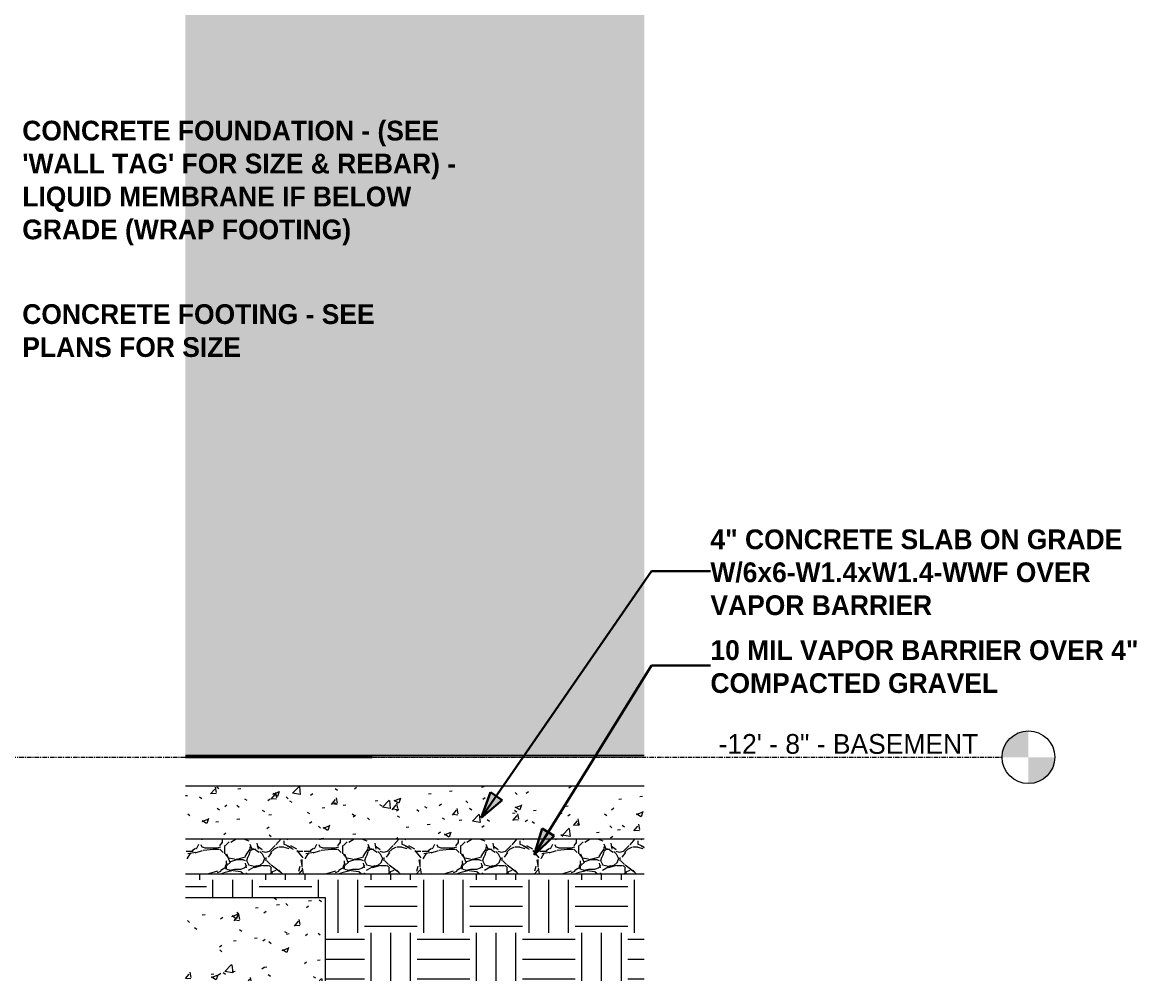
# Model space of a CAD drawing. Header units: inches. Extents: x -3674 to 3492, y -177 to 491.
# Drawn here: x -3443.9 to -3317, y -177.4 to -68.3 of the extents above; entities that cross this region are included whole.
import ezdxf

# ---------------------------------------------------------------- set-up
doc = ezdxf.new("R2010")
doc.units = ezdxf.units.IN
doc.header["$MEASUREMENT"] = 0
doc.linetypes.add('Grid Line 1_2_', pattern=[0.875, 0.5, -0.125, 0.125, -0.125])
for name, color, linetype, lineweight in [('0-1', 50, 'Continuous', 5), ('0-2', 55, 'Continuous', 9), ('A-DETL-MEDM-1', 50, 'Continuous', 30), ('A-FLOR-4', 192, 'Continuous', 9), ('A-FLOR-LEVL', 51, 'Continuous', 9), ('A-FLOR-LEVL-1', 51, 'Grid Line 1_2_', 9), ('A-FLOR-MCUT-1', 51, 'Continuous', 9), ('A-FLOR-PATT-1', 252, 'Continuous', 9), ('A-GENM-1', 55, 'Continuous', 9), ('A-WALL-PATT-1', 55, 'Continuous', 9), ('C-TOPO-1', 252, 'Continuous', 9), ('G-ANNO-TEXT', 231, 'Continuous', 30), ('G-ANNO-TEXT-1', 231, 'Continuous', 9), ('S-FNDN-1', 252, 'Continuous', 9), ('S-FNDN-2', 7, 'Continuous', 9)]:
    doc.layers.add(name, color=color, linetype=linetype, lineweight=lineweight)
doc.styles.add('Century Gothic', font='ufonts.com_century-gothic.ttf', dxfattribs={"height": 2.25})
doc.styles.add('Century Gothic_B', font='GOTHICB.TTF', dxfattribs={"height": 2.25})
pattern_1 = [(50, (-1688.897, 68.768), (6.885997, -0.602097), [0.72, -7.92]), (355, (-1688.897, 68.768), (-1.331756, 7.220547), [0.576, -6.336]), (100.451, (-1688.323, 68.718), (5.553629, 6.61819), [0.612, -6.731]), (46.184, (-1688.897, 70.688), (10.24564, -1.588925), [1.08, -11.88]), (96.636, (-1688.043, 70.555), (8.97244, 9.35152), [0.918, -10.096]), (351.184, (-1688.897, 70.688), (8.9732, 9.35123), [0.864, -9.504]), (21, (-1687.937, 70.208), (5.730726, -3.865003), [0.72, -7.92]), (326, (-1687.937, 70.208), (2.33581, 6.96088), [0.576, -6.336]), (71.451, (-1687.459, 69.886), (8.065876, 3.095948), [0.612, -6.731]), (37.5, (-1688.897, 68.768), (0.116866, 3.1954784), [0.317, -5.942, 0.317, -6.115, -6.36]), (37.5, (-1688.897, 68.768), (0.116866, 3.1954784), [-12.691, 0.317, -6.043]), (7.5, (-1688.897, 68.768), (2.52543, 3.786025), [0.317, -3.35, 0.317, -5.798, -2.424]), (7.5, (-1688.897, 68.768), (2.52543, 3.786025), [-9.782, 0.317, -2.107]), (327.5, (-1691.037, 68.768), (5.1243685, -0.2161763), [0.317, -2.083, 0.317, -7.171, -9.936]), (327.5, (-1691.037, 68.768), (5.1243685, -0.2161763), [-9.888, 0.317, -9.619]), (317.5, (-1691.997, 68.768), (5.598326, 0.96141), [0.317, -2.803, 0.317, -4.656, -7.056]), (317.5, (-1691.997, 68.768), (5.598326, 0.96141), [-8.093, 0.317, -6.739])]

# ---------------------------------------------------------------- blocks, each defined once
blk = doc.blocks.new('CTR  - Topography_rvt-4-WALL SECTION - COURTYARD - NORTH WALL - LOOKING EAST')
at = {"layer": 'C-TOPO-1'}
h = blk.add_hatch(dxfattribs=at)
h.set_pattern_fill('FP_21', color=256, style=0, pattern_type=2)
h.set_pattern_definition([(0, (-1688.897, 68.768), (6, 6), [6, -6]), (0, (-1688.897, 71.018), (6, 6), [6, -6]), (0, (-1688.897, 73.268), (6, 6), [6, -6]), (90, (-1688.147, 74.018), (-6, 6), [6, -6]), (90, (-1685.897, 74.018), (-6, 6), [6, -6]), (90, (-1683.647, 74.018), (-6, 6), [6, -6])])
h.paths.add_polyline_path([(-3409.32, -177.45), (-3373.03, -177.45), (-3373.03, -165.29), (-3425.28, -165.29), (-3425.28, -168), (-3409.32, -168)], flags=0)
blk = doc.blocks.new('Parking_Stall_Multiple - ADA-1919661-WALL SECTION - COURTYARD - NORTH WALL - LOOKING EAST')
at = {"layer": 'A-GENM-1'}
for p, q in [((-3425.28, -151.75), (-3373.03, -151.75)), ((-3373.03, -152), (-3425.28, -152))]:
    blk.add_line(p, q, dxfattribs=at)
blk = doc.blocks.new('CTR - 1st Phase - Common Walls_rvt-4-WALL SECTION - COURTYARD - NORTH WALL - LOOKING EAST')
at = {"layer": 'A-DETL-MEDM-1'}
for p, q in [((-3411.7, -152), (-3425.29, -152)), ((-3408.88, -152), (-3414.02, -152)), ((-3404, -152), (-3408.88, -152))]:
    blk.add_line(p, q, dxfattribs=at)
at = {"layer": '0-2'}
blk.add_blockref('Parking_Stall_Multiple - ADA-1919661-WALL SECTION - COURTYARD - NORTH WALL - LOOKING EAST', (0, 0), dxfattribs=at)
blk = doc.blocks.new('Zapata-Rectangular - FT120b - 12-0x12-0x3-6-1717755-WALL SECTION - COURTYARD - NORTH WALL - LOOKING EAST')
at = {"layer": 'S-FNDN-1'}
h = blk.add_hatch(dxfattribs=at)
h.set_pattern_fill('FP_26', color=256, style=0, pattern_type=2)
h.set_pattern_definition(pattern_1)
h.paths.add_polyline_path([(-3409.32, -177.45), (-3409.32, -168), (-3425.28, -168), (-3425.28, -177.45)], flags=0)
at = {"layer": 'S-FNDN-2'}
for p, q in [((-3409.32, -168), (-3425.28, -168)), ((-3409.32, -177.45), (-3409.32, -168))]:
    blk.add_line(p, q, dxfattribs=at)
blk = doc.blocks.new('CTR - 1st Phase - Structure_rvt-4-WALL SECTION - COURTYARD - NORTH WALL - LOOKING EAST')
at = {"layer": 'A-WALL-PATT-1'}
h = blk.add_hatch(dxfattribs=at)
h.set_pattern_fill('FP_20', color=256, style=0, pattern_type=2)
h.set_pattern_definition([(0, (-1688.897, 68.768), (3.84, 0.96), [0.317, -2.563, 0.317, -2.563, -15.36]), (0, (-1688.897, 68.768), (3.84, 0.96), [-5.76, 0.317, -5.443, 0.317, -2.563, -6.72]), (0, (-1688.897, 68.768), (3.84, 0.96), [-14.4, 0.317, -1.603, 0.317, -4.483]), (120, (-1687.457, 69.248), (-2.7513844, 2.84553755), [0.317, -2.563, 0.317, -2.563, -15.36]), (120, (-1687.457, 69.248), (-2.7513844, 2.84553755), [-5.76, 0.317, -5.443, 0.317, -2.563, -6.72]), (120, (-1687.457, 69.248), (-2.7513844, 2.84553755), [-14.4, 0.317, -1.603, 0.317, -4.483]), (240, (-1686.977, 71.168), (-1.0886156, -3.80553755), [0.317, -2.563, 0.317, -2.563, -15.36]), (240, (-1686.977, 71.168), (-1.0886156, -3.80553755), [-5.76, 0.317, -5.443, 0.317, -2.563, -6.72]), (240, (-1686.977, 71.168), (-1.0886156, -3.80553755), [-14.4, 0.317, -1.603, 0.317, -4.483])])
h.paths.add_polyline_path([(-3373.03, -151.75), (-3373.03, -21), (-3425.28, -21), (-3425.28, -151.75)], flags=0)
at = {"layer": '0-2'}
blk.add_blockref('Zapata-Rectangular - FT120b - 12-0x12-0x3-6-1717755-WALL SECTION - COURTYARD - NORTH WALL - LOOKING EAST', (0, 0), dxfattribs=at)
blk = doc.blocks.new('Level - Level Head - Circle-50818-WALL SECTION - COURTYARD - NORTH WALL - LOOKING EAST')
at = {"layer": 'A-FLOR-LEVL'}
h = blk.add_hatch(color=256, dxfattribs=at)
edge = h.paths.add_edge_path(flags=0)
edge.add_line((-3329.29, 0), (-3332.29, 0))
edge.add_arc((-3329.29, 0), 3, 90, 180, ccw=False)
edge.add_line((-3329.29, 3), (-3329.29, 0))
h = blk.add_hatch(color=256, dxfattribs=at)
edge = h.paths.add_edge_path(flags=0)
edge.add_line((-3329.29, -3), (-3329.29, 0))
edge.add_line((-3329.29, 0), (-3326.29, 0))
edge.add_arc((-3329.29, 0), 3, 270, 360, ccw=False)
blk.add_circle((-3329.29, 0), 3, dxfattribs=at)

msp = doc.modelspace()

# ---------------------------------------------------------------- hatches: boundary and pattern name
at = {"layer": 'A-FLOR-PATT-1'}
h = msp.add_hatch(dxfattribs=at)
h.set_pattern_fill('FP_26', color=256, style=0, pattern_type=2)
h.set_pattern_definition(pattern_1)
h.paths.add_polyline_path([(-3373.0287, -161.28542), (-3373.0287, -155.28542), (-3425.28012, -155.28542), (-3425.28012, -161.28542)], flags=0)
h = msp.add_hatch(dxfattribs=at)
h.set_pattern_fill('FP_27', color=256, style=0, pattern_type=2)
h.set_pattern_definition([(212.005, (-1689.703, 70.783), (-40.3106271, -26.8730086), [1.268, -125.493]), (213.69, (-1688.897, 71.321), (-13.436241, -13.436764), [0.969, -47.478]), (198.435, (-1688.494, 71.455), (-26.873024, -13.436542), [0.425, -42.065]), (180, (-1687.956, 71.455), (-2e-15, -13.437), [0.537, -12.899]), (161.565, (-1687.553, 71.321), (-13.436518, 1.2e-05), [0.425, -42.065]), (333.435, (-1687.419, 80.995), (13.436532, 1.2e-05), [0.601, -29.444]), (296.565, (-1687.553, 81.264), (13.43652, -13.436544), [0.3, -29.745]), (270, (-1687.553, 81.936), (13.437, 8e-16), [0.672, -12.765]), (186.34, (-1687.419, 73.202), (-107.4926568, -13.4363962), [1.217, -120.457]), (296.565, (-1684.463, 81.533), (13.43652, -13.436544), [0.3, -29.745]), (303.69, (-1684.731, 81.936), (13.436764, -13.436241), [0.484, -47.962]), (229.399, (-1682.581, 76.024), (-67.1828397, -80.6196216), [1.239, -122.641]), (243.435, (-1682.178, 76.83), (1.2e-05, -13.436532), [0.901, -29.144]), (213.69, (-1677.476, 75.352), (-13.436241, -13.436764), [0.484, -47.962]), (33.69, (-1681.507, 71.59), (13.436241, 13.436764), [0.484, -47.962]), (0, (-1681.775, 71.59), (0, 13.437), [0.269, -13.168]), (333.435, (-1682.044, 71.724), (13.436532, 1.2e-05), [0.3, -29.745]), (284.036, (-1682.178, 72.261), (13.436545, -40.3097205), [0.554, -54.847]), (270, (-1682.178, 72.53), (13.437, 8e-16), [0.269, -13.168]), (243.435, (-1682.178, 72.799), (1.2e-05, -13.436532), [0.3, -29.745]), (135, (-1682.178, 72.933), (-13.436443, 9e-16), [0.19, -18.812]), (90, (-1682.178, 72.799), (-13.437, 8e-16), [0.134, -13.302]), (18.435, (-1677.341, 78.98), (26.873024, 13.436542), [0.85, -41.641]), (6.34, (-1676.535, 79.248), (107.4926568, 13.4363962), [1.217, -120.457]), (180, (-1677.072, 76.024), (-2e-15, -13.437), [0.806, -12.63]), (197.354, (-1674.923, 76.696), (-40.30996214, -13.43709214), [2.252, -222.987]), (198.435, (-1674.519, 76.83), (-26.873024, -13.436542), [0.425, -42.065]), (213.69, (-1674.116, 77.099), (-13.436241, -13.436764), [0.484, -47.962]), (251.565, (-1673.982, 77.502), (-1.2e-05, -13.436518), [0.425, -42.065]), (243.435, (-1673.848, 77.77), (1.2e-05, -13.436532), [0.3, -29.745]), (270, (-1673.848, 78.039), (13.437, 8e-16), [0.269, -13.168]), (293.199, (-1674.251, 78.98), (13.4363854, -26.8729472), [1.023, -101.307]), (315, (-1674.654, 79.383), (13.436443, 0), [0.57, -18.432]), (0, (-1675.326, 79.383), (0, 13.437), [0.672, -12.765]), (341.565, (-1678.282, 76.158), (13.436518, -1.2e-05), [0.425, -42.065]), (303.69, (-1678.55, 76.561), (13.436764, -13.436241), [0.484, -47.962]), (279.462, (-1678.685, 77.367), (13.4362802, -67.1832013), [0.817, -80.915]), (270, (-1678.685, 78.174), (13.437, 8e-16), [0.806, -12.63]), (239.036, (-1678.282, 78.845), (-13.4371998, -26.8732567), [0.783, -77.565]), (188.13, (-1677.341, 78.98), (-80.6200966, -13.436299), [0.95, -94.061]), (116.565, (-1687.284, 78.577), (-13.43652, 13.436544), [0.3, -29.745]), (135, (-1687.016, 78.308), (-13.436443, 9e-16), [0.38, -18.622]), (168.69, (-1686.344, 78.174), (-13.436897, 0.000212), [0.685, -67.829]), (191.31, (-1685.672, 78.308), (-53.7465916, -13.436568), [0.685, -67.829]), (194.036, (-1685.134, 78.442), (-40.3097205, -13.436545), [0.554, -54.847]), (236.31, (-1684.866, 78.845), (-13.436194, -26.873299), [0.484, -47.962]), (236.31, (-1684.597, 79.248), (-13.436194, -26.873299), [0.484, -47.962]), (270, (-1684.597, 79.652), (13.437, 8e-16), [0.403, -13.034]), (291.801, (-1684.866, 80.323), (13.4361655, -26.872997), [0.724, -71.635]), (116.565, (-1684.731, 77.502), (-13.43652, 13.436544), [0.601, -29.444]), (168.69, (-1684.059, 77.367), (-13.436897, 0.000212), [0.685, -67.829]), (194.036, (-1683.522, 77.502), (-40.3097205, -13.436545), [0.554, -54.847]), (225, (-1683.119, 77.905), (9e-16, -13.436443), [0.57, -18.432]), (251.565, (-1682.985, 78.308), (-1.2e-05, -13.436518), [0.425, -42.065]), (296.565, (-1683.253, 78.845), (13.43652, -13.436544), [0.601, -29.444]), (315, (-1683.522, 79.114), (13.436443, 0), [0.38, -18.622]), (326.31, (-1683.925, 79.383), (26.873299, -13.436194), [0.484, -47.962]), (0, (-1684.194, 79.383), (0, 13.437), [0.269, -13.168]), (33.69, (-1684.597, 79.114), (13.436241, 13.436764), [0.484, -47.962]), (71.565, (-1684.731, 78.711), (1.2e-05, 13.436518), [0.425, -42.065]), (63.435, (-1684.866, 78.442), (-1.2e-05, 13.436532), [0.3, -29.745]), (71.565, (-1685, 78.039), (1.2e-05, 13.436518), [0.425, -42.065]), (104.036, (-1685, 77.502), (-13.436545, 40.3097205), [0.554, -54.847]), (45, (-1685.269, 77.233), (0, 13.436443), [0.38, -18.622]), (18.435, (-1685.672, 77.099), (26.873024, 13.436542), [0.425, -42.065]), (0, (-1686.344, 77.099), (0, 13.437), [0.672, -12.765]), (14.036, (-1686.881, 76.964), (40.3097205, 13.436545), [0.554, -54.847]), (341.565, (-1687.284, 77.099), (13.436518, -1.2e-05), [0.425, -42.065]), (270, (-1687.284, 77.502), (13.437, 8e-16), [0.403, -13.034]), (225, (-1686.881, 77.905), (9e-16, -13.436443), [0.57, -18.432]), (198.435, (-1686.075, 78.174), (-26.873024, -13.436542), [0.85, -41.641]), (180, (-1685.403, 78.174), (-2e-15, -13.437), [0.672, -12.765]), (153.435, (-1685.134, 78.039), (-13.436532, -1.2e-05), [0.3, -29.745]), (206.565, (-1680.029, 75.889), (-13.436544, -13.43652), [0.3, -29.745]), (146.31, (-1679.625, 75.621), (-26.873299, 13.436194), [0.484, -47.962]), (119.745, (-1679.088, 74.68), (-40.3105597, 67.1832064), [1.083, -107.246]), (95.711, (-1678.954, 73.336), (-13.4375424, 120.9300579), [1.35, -133.686]), (90, (-1678.954, 73.202), (-13.437, 8e-16), [0.134, -13.302]), (63.435, (-1679.088, 72.933), (-1.2e-05, 13.436532), [0.3, -29.745]), (26.565, (-1679.357, 72.799), (13.436544, 13.43652), [0.3, -29.745]), (0, (-1679.76, 72.799), (0, 13.437), [0.403, -13.034]), (0, (-1679.894, 72.799), (0, 13.437), [0.134, -13.302]), (0, (-1680.163, 72.799), (0, 13.437), [0.269, -13.168]), (326.31, (-1680.566, 73.068), (26.873299, -13.436194), [0.484, -47.962]), (333.435, (-1680.835, 73.202), (13.436532, 1.2e-05), [0.3, -29.745]), (284.036, (-1680.969, 73.739), (13.436545, -40.3097205), [0.554, -54.847]), (270, (-1680.969, 74.008), (13.437, 8e-16), [0.269, -13.168]), (270, (-1680.969, 74.411), (13.437, 8e-16), [0.403, -13.034]), (258.69, (-1680.835, 75.083), (-0.000212, -13.436897), [0.685, -67.829]), (231.34, (-1680.297, 75.755), (-40.3101895, -53.7458159), [0.86, -85.176]), (270, (-1677.476, 75.486), (13.437, 8e-16), [0.134, -13.302]), (270, (-1677.476, 75.621), (13.437, 8e-16), [0.134, -13.302]), (326.31, (-1677.879, 75.889), (26.873299, -13.436194), [0.484, -47.962]), (333.435, (-1678.685, 76.292), (13.436532, 1.2e-05), [0.901, -29.144]), (0, (-1679.357, 76.292), (0, 13.437), [0.672, -12.765]), (63.435, (-1679.491, 76.024), (-1.2e-05, 13.436532), [0.3, -29.745]), (90, (-1679.491, 75.486), (-13.437, 8e-16), [0.537, -12.899]), (135, (-1679.088, 75.083), (-13.436443, 9e-16), [0.57, -18.432]), (161.565, (-1678.685, 74.949), (-13.436518, 1.2e-05), [0.425, -42.065]), (180, (-1678.282, 74.949), (-2e-15, -13.437), [0.403, -13.034]), (198.435, (-1677.879, 75.083), (-26.873024, -13.436542), [0.425, -42.065]), (351.87, (-1683.119, 82.339), (13.4370087, -0.0002588), [1.9, -93.111]), (14.036, (-1683.656, 82.205), (40.3097205, 13.436545), [0.554, -54.847]), (53.13, (-1684.059, 81.667), (26.873672, 40.309752), [0.672, -66.511]), (95.194, (-1683.925, 80.189), (-13.4351326, 134.3664647), [1.484, -146.928]), (101.31, (-1683.791, 79.517), (-13.436568, 53.7465916), [0.685, -67.829]), (143.13, (-1683.253, 79.114), (-40.309752, 26.873672), [0.672, -66.511]), (161.565, (-1682.85, 78.98), (-13.436518, 1.2e-05), [0.425, -42.065]), (198.435, (-1682.447, 79.114), (-26.873024, -13.436542), [0.425, -42.065]), (225, (-1681.775, 79.786), (9e-16, -13.436443), [0.95, -18.052]), (228.814, (-1680.835, 80.861), (-80.6198072, -94.0561774), [1.428, -141.405]), (251.565, (-1680.7, 81.264), (-1.2e-05, -13.436518), [0.425, -42.065]), (270, (-1680.7, 81.398), (13.437, 8e-16), [0.134, -13.302]), (288.435, (-1680.835, 81.801), (13.436542, -26.873024), [0.425, -42.065]), (326.31, (-1681.238, 82.07), (26.873299, -13.436194), [0.484, -47.962]), (90, (-1687.419, 78.845), (-13.437, 8e-16), [0.941, -12.496]), (338.199, (-1685.538, 80.592), (40.3099116, -13.436441), [0.724, -71.635]), (0, (-1686.344, 80.592), (0, 13.437), [0.806, -12.63]), (30.964, (-1687.016, 80.189), (40.3102852, 26.8733136), [0.783, -77.565]), (45, (-1687.419, 79.786), (0, 13.436443), [0.57, -18.432]), (90, (-1689.569, 74.546), (-13.437, 8e-16), [0.941, -12.496]), (116.565, (-1689.165, 73.739), (-13.43652, 13.436544), [0.901, -29.144]), (153.435, (-1688.359, 73.336), (-13.436532, -1.2e-05), [0.901, -29.144]), (180, (-1687.687, 73.336), (-2e-15, -13.437), [0.672, -12.765]), (218.66, (-1687.016, 73.874), (-13.4368332, -13.4362984), [0.86, -85.176]), (231.34, (-1686.478, 74.546), (-40.3101895, -53.7458159), [0.86, -85.176]), (213.69, (-1685.672, 75.083), (-13.436241, -13.436764), [0.969, -47.478]), (239.036, (-1685.269, 75.755), (-13.4371998, -26.8732567), [0.783, -77.565]), (270, (-1685.269, 76.024), (13.437, 8e-16), [0.269, -13.168]), (270, (-1685.269, 76.427), (13.437, 8e-16), [0.403, -13.034]), (315, (-1685.672, 76.83), (13.436443, 0), [0.57, -18.432]), (350.538, (-1686.478, 76.964), (13.4368224, 7.56e-05), [0.817, -80.915]), (14.036, (-1687.553, 76.696), (40.3097205, 13.436545), [1.108, -54.293]), (18.435, (-1688.762, 76.292), (26.873024, 13.436542), [1.275, -41.216]), (45, (-1689.165, 75.889), (0, 13.436443), [0.57, -18.432]), (45, (-1689.569, 75.486), (0, 13.436443), [0.57, -18.432]), (108.435, (-1686.612, 72.53), (-13.436542, 26.873024), [0.85, -41.641]), (126.87, (-1686.209, 71.993), (-13.436224, 13.436576), [0.672, -66.511]), (146.31, (-1685.806, 71.724), (-26.873299, 13.436194), [0.484, -47.962]), (161.565, (-1685.403, 71.59), (-13.436518, 1.2e-05), [0.425, -42.065]), (135, (-1685, 71.186), (-13.436443, 9e-16), [0.57, -18.432]), (161.565, (-1684.597, 71.052), (-13.436518, 1.2e-05), [0.425, -42.065]), (180, (-1684.194, 71.052), (-2e-15, -13.437), [0.403, -13.034]), (206.565, (-1683.925, 71.186), (-13.436544, -13.43652), [0.3, -29.745]), (206.565, (-1683.388, 71.455), (-13.436544, -13.43652), [0.601, -29.444]), (189.462, (-1682.581, 71.59), (-67.1832013, -13.4362802), [0.817, -80.915]), (243.435, (-1682.313, 72.127), (1.2e-05, -13.436532), [0.601, -29.444]), (270, (-1682.313, 72.261), (13.437, 8e-16), [0.134, -13.302]), (270, (-1682.313, 72.53), (13.437, 8e-16), [0.269, -13.168]), (326.31, (-1682.716, 73.336), (26.873299, -13.436194), [0.484, -47.962]), (327.995, (-1683.791, 74.008), (67.1829352, -40.309468), [1.268, -125.493]), (329.036, (-1684.463, 74.411), (26.8732567, -13.4371998), [0.783, -77.565]), (341.565, (-1685.269, 74.68), (13.436518, -1.2e-05), [0.85, -41.641]), (0, (-1685.806, 74.68), (0, 13.437), [0.537, -12.899]), (33.69, (-1686.209, 74.411), (13.436241, 13.436764), [0.484, -47.962]), (53.13, (-1686.612, 73.874), (26.873672, 40.309752), [0.672, -66.511]), (63.435, (-1686.881, 73.336), (-1.2e-05, 13.436532), [0.601, -29.444]), (225, (-1680.7, 72.261), (9e-16, -13.436443), [0.57, -18.432]), (236.31, (-1680.432, 72.665), (-13.436194, -26.873299), [0.484, -47.962]), (270, (-1680.432, 72.799), (13.437, 8e-16), [0.134, -13.302]), (315, (-1680.7, 73.068), (13.436443, 0), [0.38, -18.622]), (333.435, (-1681.238, 73.336), (13.436532, 1.2e-05), [0.601, -29.444]), (18.435, (-1682.044, 73.068), (26.873024, 13.436542), [0.85, -41.641]), (75.964, (-1682.178, 72.53), (-0.0002996, 13.436231), [0.554, -54.847]), (71.565, (-1688.225, 69.977), (1.2e-05, 13.436518), [0.425, -42.065]), (135, (-1687.956, 69.708), (-13.436443, 9e-16), [0.38, -18.622]), (146.31, (-1687.553, 69.44), (-26.873299, 13.436194), [0.484, -47.962]), (153.435, (-1687.016, 69.171), (-13.436532, -1.2e-05), [0.601, -29.444]), (180, (-1686.881, 69.171), (-2e-15, -13.437), [0.134, -13.302]), (161.565, (-1686.478, 69.037), (-13.436518, 1.2e-05), [0.425, -42.065]), (180, (-1685.941, 69.037), (-2e-15, -13.437), [0.537, -12.899]), (198.435, (-1685.538, 69.171), (-26.873024, -13.436542), [0.425, -42.065]), (210.964, (-1684.866, 69.574), (-40.3102852, -26.8733136), [0.783, -77.565]), (206.565, (-1684.597, 69.708), (-13.436544, -13.43652), [0.3, -29.745]), (251.565, (-1684.463, 70.112), (-1.2e-05, -13.436518), [0.425, -42.065]), (303.69, (-1684.731, 70.515), (13.436764, -13.436241), [0.484, -47.962]), (306.87, (-1685.134, 71.052), (13.436224, -13.436576), [0.672, -66.511]), (323.13, (-1685.672, 71.455), (40.309752, -26.873672), [0.672, -66.511]), (345.964, (-1686.209, 71.59), (13.436231, 0.0002996), [0.554, -54.847]), (18.435, (-1686.612, 71.455), (26.873024, 13.436542), [0.425, -42.065]), (30.964, (-1687.284, 71.052), (40.3102852, 26.8733136), [0.783, -77.565]), (39.806, (-1688.09, 70.38), (13.4366017, 13.4362908), [1.049, -103.894]), (135, (-1684.059, 69.171), (-13.436443, 9e-16), [0.19, -18.812]), (153.435, (-1683.791, 69.037), (-13.436532, -1.2e-05), [0.3, -29.745]), (191.31, (-1683.119, 69.171), (-53.7465916, -13.436568), [0.685, -67.829]), (165.964, (-1682.581, 69.037), (-13.436231, -0.0002996), [0.554, -54.847]), (175.236, (-1680.969, 68.902), (-13.43642646, -8.206e-05), [1.618, -160.181]), (206.565, (-1680.7, 69.037), (-13.436544, -13.43652), [0.3, -29.745]), (225, (-1680.432, 69.305), (9e-16, -13.436443), [0.38, -18.622]), (270, (-1680.432, 69.977), (13.437, 8e-16), [0.672, -12.765]), (270, (-1680.432, 70.38), (13.437, 8e-16), [0.403, -13.034]), (308.66, (-1680.969, 71.052), (13.4362984, -13.4368332), [0.86, -85.176]), (338.199, (-1681.641, 71.321), (40.3099116, -13.436441), [0.724, -71.635]), (348.69, (-1682.313, 71.455), (13.436897, -0.000212), [0.685, -67.829]), (18.435, (-1683.522, 71.052), (26.873024, 13.436542), [1.275, -41.216]), (36.87, (-1684.059, 70.649), (13.436576, 13.436224), [0.672, -66.511]), (68.199, (-1684.328, 69.977), (13.436441, 40.3099116), [0.724, -71.635]), (101.31, (-1684.194, 69.305), (-13.436568, 53.7465916), [0.685, -67.829]), (348.69, (-1685.403, 82.07), (13.436897, -0.000212), [0.685, -67.829]), (354.806, (-1686.881, 82.205), (13.4361385, -0.0003521), [1.484, -146.928]), (0, (-1687.284, 82.205), (0, 13.437), [0.403, -13.034]), (45, (-1687.553, 81.936), (0, 13.436443), [0.38, -18.622]), (180, (-1686.478, 80.727), (-2e-15, -13.437), [0.403, -13.034]), (188.13, (-1685.538, 80.861), (-80.6200966, -13.436299), [0.95, -94.061]), (172.875, (-1684.463, 80.727), (-13.4368068, -0.000376), [1.083, -107.246]), (225, (-1684.328, 80.861), (9e-16, -13.436443), [0.19, -18.812]), (270, (-1684.328, 81.264), (13.437, 8e-16), [0.403, -13.034]), (161.565, (-1680.029, 81.667), (-13.436518, 1.2e-05), [0.425, -42.065]), (180, (-1679.491, 81.667), (-2e-15, -13.437), [0.537, -12.899]), (198.435, (-1679.088, 81.801), (-26.873024, -13.436542), [0.425, -42.065]), (170.538, (-1678.282, 81.667), (-13.4368224, -7.56e-05), [0.817, -80.915]), (213.69, (-1677.879, 81.936), (-13.436241, -13.436764), [0.484, -47.962]), (270, (-1677.879, 82.07), (13.437, 8e-16), [0.134, -13.302]), (296.565, (-1678.013, 82.339), (13.43652, -13.436544), [0.3, -29.745]), (341.565, (-1678.819, 82.608), (13.436518, -1.2e-05), [0.85, -41.641]), (341.565, (-1679.625, 82.876), (13.436518, -1.2e-05), [0.85, -41.641]), (14.036, (-1680.163, 82.742), (40.3097205, 13.436545), [0.554, -54.847]), (45, (-1680.566, 82.339), (0, 13.436443), [0.57, -18.432]), (104.036, (-1680.432, 81.801), (-13.436545, 40.3097205), [0.554, -54.847]), (0, (-1690.912, 70.112), (0, 13.437), [0.134, -13.302]), (315, (-1691.181, 70.38), (13.436443, 0), [0.38, -18.622]), (274.764, (-1691.315, 71.993), (13.43768295, -147.8026001), [1.618, -160.181]), (255.964, (-1691.181, 72.53), (0.0002996, -13.436231), [0.554, -54.847]), (225, (-1690.912, 72.799), (9e-16, -13.436443), [0.38, -18.622]), (198.435, (-1689.703, 73.202), (-26.873024, -13.436542), [1.275, -41.216]), (180, (-1689.569, 73.202), (-2e-15, -13.437), [0.134, -13.302]), (171.87, (-1688.628, 73.068), (-13.4370087, 0.0002588), [0.95, -94.061]), (146.31, (-1687.016, 72.933), (-26.873299, 13.436194), [0.484, -47.962]), (108.435, (-1686.747, 72.127), (-13.436542, 26.873024), [0.85, -41.641]), (90, (-1686.747, 71.993), (-13.437, 8e-16), [0.134, -13.302]), (71.565, (-1686.881, 71.59), (1.2e-05, 13.436518), [0.425, -42.065]), (26.565, (-1687.15, 71.455), (13.436544, 13.43652), [0.3, -29.745]), (18.435, (-1687.553, 71.321), (26.873024, 13.436542), [0.425, -42.065]), (126.87, (-1680.297, 70.38), (-13.436224, 13.436576), [0.672, -66.511]), (123.69, (-1680.029, 69.977), (-13.436764, 13.436241), [0.484, -47.962]), (149.036, (-1679.357, 69.574), (-26.8732567, 13.4371998), [0.783, -77.565]), (168.69, (-1678.685, 69.44), (-13.436897, 0.000212), [0.685, -67.829]), (213.69, (-1678.282, 69.708), (-13.436241, -13.436764), [0.484, -47.962]), (251.565, (-1678.147, 70.112), (-1.2e-05, -13.436518), [0.425, -42.065]), (270, (-1678.147, 70.246), (13.437, 8e-16), [0.134, -13.302]), (279.462, (-1678.282, 71.052), (13.4362802, -67.1832013), [0.817, -80.915]), (243.435, (-1678.147, 71.321), (1.2e-05, -13.436532), [0.3, -29.745]), (270, (-1678.147, 71.455), (13.437, 8e-16), [0.134, -13.302]), (296.565, (-1678.55, 72.261), (13.43652, -13.436544), [0.901, -29.144]), (329.036, (-1679.222, 72.665), (26.8732567, -13.4371998), [0.783, -77.565]), (8.13, (-1680.163, 72.53), (80.6200966, 13.436299), [0.95, -94.061]), (45, (-1680.7, 71.993), (0, 13.436443), [0.76, -18.242]), (45, (-1680.969, 71.724), (0, 13.436443), [0.38, -18.622]), (90, (-1680.969, 71.321), (-13.437, 8e-16), [0.403, -13.034]), (123.69, (-1680.7, 70.918), (-13.436764, 13.436241), [0.484, -47.962]), (101.31, (-1678.685, 73.336), (-13.436568, 53.7465916), [0.685, -67.829]), (108.435, (-1678.55, 72.933), (-13.436542, 26.873024), [0.425, -42.065]), (135, (-1678.416, 72.799), (-13.436443, 9e-16), [0.19, -18.812]), (180, (-1678.013, 72.799), (-2e-15, -13.437), [0.403, -13.034]), (213.69, (-1677.61, 73.068), (-13.436241, -13.436764), [0.484, -47.962]), (187.125, (-1676.535, 73.202), (-94.0566594, -13.437028), [1.083, -107.246]), (236.31, (-1676.266, 73.605), (-13.436194, -26.873299), [0.484, -47.962]), (270, (-1676.266, 73.739), (13.437, 8e-16), [0.134, -13.302]), (288.435, (-1676.401, 74.143), (13.436542, -26.873024), [0.425, -42.065]), (285.945, (-1676.669, 75.083), (13.4366066, -40.3096492), [0.978, -96.842]), (315, (-1676.938, 75.352), (13.436443, 0), [0.38, -18.622]), (18.435, (-1677.341, 75.217), (26.873024, 13.436542), [0.425, -42.065]), (29.745, (-1678.282, 74.68), (67.1832064, 40.3105597), [1.083, -107.246]), (18.435, (-1678.685, 74.546), (26.873024, 13.436542), [0.425, -42.065]), (75.964, (-1678.819, 74.008), (-0.0002996, 13.436231), [0.554, -54.847]), (180, (-1682.716, 77.502), (-2e-15, -13.437), [0.403, -13.034]), (180, (-1682.447, 77.502), (-2e-15, -13.437), [0.269, -13.168]), (135, (-1682.178, 77.233), (-13.436443, 9e-16), [0.38, -18.622]), (90, (-1682.178, 76.83), (-13.437, 8e-16), [0.403, -13.034]), (26.565, (-1684.194, 74.68), (13.436544, 13.43652), [0.901, -29.144]), (341.565, (-1684.597, 74.814), (13.436518, -1.2e-05), [0.425, -42.065]), (300.964, (-1685, 75.486), (26.8733136, -40.3102852), [0.783, -77.565]), (71.565, (-1682.447, 75.889), (1.2e-05, 13.436518), [0.425, -42.065]), (90, (-1682.447, 75.217), (-13.437, 8e-16), [0.672, -12.765]), (123.69, (-1682.178, 74.814), (-13.436764, 13.436241), [0.484, -47.962]), (153.435, (-1681.641, 74.546), (-13.436532, -1.2e-05), [0.601, -29.444]), (198.435, (-1681.238, 74.68), (-26.873024, -13.436542), [0.425, -42.065]), (243.435, (-1681.103, 74.949), (1.2e-05, -13.436532), [0.3, -29.745]), (255.964, (-1680.969, 75.486), (0.0002996, -13.436231), [0.554, -54.847]), (251.565, (-1680.835, 75.889), (-1.2e-05, -13.436518), [0.425, -42.065]), (291.801, (-1681.103, 76.561), (13.4361655, -26.872997), [0.724, -71.635]), (323.13, (-1681.641, 76.964), (40.309752, -26.873672), [0.672, -66.511]), (18.435, (-1682.044, 76.83), (26.873024, 13.436542), [0.425, -42.065]), (63.435, (-1682.313, 76.292), (-1.2e-05, 13.436532), [0.601, -29.444]), (135, (-1683.388, 73.874), (-13.436443, 9e-16), [0.57, -18.432]), (149.036, (-1682.716, 73.471), (-26.8732567, 13.4371998), [0.783, -77.565]), (146.31, (-1682.313, 73.202), (-26.873299, 13.436194), [0.484, -47.962]), (180, (-1682.044, 73.202), (-2e-15, -13.437), [0.269, -13.168]), (210.964, (-1681.372, 73.605), (-40.3102852, -26.8733136), [0.783, -77.565]), (243.435, (-1681.238, 73.874), (1.2e-05, -13.436532), [0.3, -29.745]), (303.69, (-1681.507, 74.277), (13.436764, -13.436241), [0.484, -47.962]), (321.34, (-1682.178, 74.814), (53.7458159, -40.3101895), [0.86, -85.176]), (345.964, (-1682.716, 74.949), (13.436231, 0.0002996), [0.554, -54.847]), (11.31, (-1683.388, 74.814), (53.7465916, 13.436568), [0.685, -67.829]), (26.565, (-1683.656, 74.68), (13.436544, 13.43652), [0.3, -29.745]), (71.565, (-1683.791, 74.277), (1.2e-05, 13.436518), [0.425, -42.065]), (15.945, (-1684.059, 77.233), (40.3096492, 13.4366066), [0.978, -96.842]), (29.745, (-1685, 76.696), (67.1832064, 40.3105597), [1.083, -107.246]), (63.435, (-1685.134, 76.427), (-1.2e-05, 13.436532), [0.3, -29.745]), (90, (-1685.134, 76.024), (-13.437, 8e-16), [0.403, -13.034]), (104.036, (-1685, 75.486), (-13.436545, 40.3097205), [0.554, -54.847]), (120.964, (-1684.597, 74.814), (-26.8733136, 40.3102852), [0.783, -77.565]), (153.435, (-1677.072, 81.936), (-13.436532, -1.2e-05), [0.3, -29.745]), (180, (-1676.804, 81.936), (-2e-15, -13.437), [0.269, -13.168]), (209.745, (-1675.863, 82.473), (-67.1832064, -40.3105597), [1.083, -107.246]), (225, (-1675.326, 83.011), (9e-16, -13.436443), [0.76, -18.242]), (239.036, (-1674.923, 83.683), (-13.4371998, -26.8732567), [0.783, -77.565]), (239.036, (-1674.519, 84.354), (-13.4371998, -26.8732567), [0.783, -77.565]), (270, (-1674.519, 84.489), (13.437, 8e-16), [0.134, -13.302]), (333.435, (-1674.788, 84.623), (13.436532, 1.2e-05), [0.3, -29.745]), (0, (-1675.191, 84.623), (0, 13.437), [0.403, -13.034]), (45, (-1675.594, 84.22), (0, 13.436443), [0.57, -18.432]), (26.565, (-1677.207, 83.414), (13.436544, 13.43652), [1.803, -28.243]), (30.964, (-1677.879, 83.011), (40.3102852, 26.8733136), [0.783, -77.565]), (90, (-1677.879, 82.742), (-13.437, 8e-16), [0.269, -13.168]), (128.66, (-1677.341, 82.07), (-13.4362984, 13.4368332), [0.86, -85.176]), (255.964, (-1678.819, 77.636), (0.0002996, -13.436231), [0.554, -54.847]), (281.31, (-1678.954, 78.308), (13.436568, -53.7465916), [0.685, -67.829]), (309.806, (-1679.625, 79.114), (13.4362908, -13.4366017), [1.049, -103.894]), (329.036, (-1680.297, 79.517), (26.8732567, -13.4371998), [0.783, -77.565]), (345.964, (-1680.835, 79.652), (13.436231, 0.0002996), [0.554, -54.847]), (0, (-1681.372, 79.652), (0, 13.437), [0.537, -12.899]), (26.565, (-1681.91, 79.383), (13.436544, 13.43652), [0.601, -29.444]), (45, (-1682.313, 78.98), (0, 13.436443), [0.57, -18.432]), (53.13, (-1682.716, 78.442), (26.873672, 40.309752), [0.672, -66.511]), (90, (-1682.716, 78.039), (-13.437, 8e-16), [0.403, -13.034]), (135, (-1682.313, 77.636), (-13.436443, 9e-16), [0.57, -18.432]), (144.462, (-1681.372, 76.964), (-40.3095313, 26.8733096), [1.156, -114.43]), (135, (-1680.7, 76.292), (-13.436443, 9e-16), [0.95, -18.052]), (153.435, (-1680.163, 76.024), (-13.436532, -1.2e-05), [0.601, -29.444]), (206.565, (-1679.625, 76.292), (-13.436544, -13.43652), [0.601, -29.444]), (230.194, (-1678.954, 77.099), (-53.7471842, -67.182341), [1.049, -103.894]), (66.801, (-1680.7, 80.323), (26.8740486, 67.1828756), [1.023, -101.307]), (90, (-1680.7, 79.92), (-13.437, 8e-16), [0.403, -13.034]), (153.435, (-1680.432, 79.786), (-13.436532, -1.2e-05), [0.3, -29.745]), (153.435, (-1679.894, 79.517), (-13.436532, -1.2e-05), [0.601, -29.444]), (149.036, (-1679.222, 79.114), (-26.8732567, 13.4371998), [0.783, -77.565]), (180, (-1678.55, 79.114), (-2e-15, -13.437), [0.672, -12.765]), (180, (-1677.744, 79.114), (-2e-15, -13.437), [0.806, -12.63]), (213.69, (-1677.341, 79.383), (-13.436241, -13.436764), [0.484, -47.962]), (243.435, (-1677.072, 79.92), (1.2e-05, -13.436532), [0.601, -29.444]), (277.125, (-1677.207, 80.995), (13.437028, -94.0566594), [1.083, -107.246]), (315, (-1677.476, 81.264), (13.436443, 0), [0.38, -18.622]), (341.565, (-1677.879, 81.398), (13.436518, -1.2e-05), [0.425, -42.065]), (352.875, (-1678.954, 81.533), (13.4368068, 0.000376), [1.083, -107.246]), (0, (-1679.625, 81.533), (0, 13.437), [0.672, -12.765]), (21.801, (-1680.297, 81.264), (26.872997, 13.4361655), [0.724, -71.635]), (90, (-1674.251, 80.592), (-13.437, 8e-16), [0.537, -12.899]), (90, (-1674.251, 80.055), (-13.437, 8e-16), [0.537, -12.899]), (56.31, (-1674.519, 79.652), (13.436194, 26.873299), [0.484, -47.962]), (18.435, (-1674.923, 79.517), (26.873024, 13.436542), [0.425, -42.065]), (0, (-1676.266, 79.517), (0, 13.437), [1.344, -12.093]), (341.565, (-1676.669, 79.652), (13.436518, -1.2e-05), [0.425, -42.065]), (296.565, (-1676.804, 79.92), (13.43652, -13.436544), [0.3, -29.745]), (278.13, (-1676.938, 80.861), (13.436299, -80.6200966), [0.95, -94.061]), (270, (-1676.938, 80.995), (13.437, 8e-16), [0.134, -13.302]), (251.565, (-1676.804, 81.398), (-1.2e-05, -13.436518), [0.425, -42.065]), (225, (-1676.401, 81.801), (9e-16, -13.436443), [0.57, -18.432]), (218.66, (-1675.729, 82.339), (-13.4368332, -13.4362984), [0.86, -85.176]), (225, (-1675.326, 82.742), (9e-16, -13.436443), [0.57, -18.432]), (206.565, (-1675.057, 82.876), (-13.436544, -13.43652), [0.3, -29.745]), (180, (-1674.788, 82.876), (-2e-15, -13.437), [0.269, -13.168]), (123.69, (-1674.519, 82.473), (-13.436764, 13.436241), [0.484, -47.962]), (108.435, (-1674.385, 82.07), (-13.436542, 26.873024), [0.425, -42.065]), (98.13, (-1674.251, 81.13), (-13.436299, 80.6200966), [0.95, -94.061])])
h.paths.add_polyline_path([(-3373.0287, -165.28542), (-3373.0287, -161.28542), (-3425.28012, -161.28542), (-3425.28012, -165.28542), (-3409.32374, -165.28542)], flags=0)
at = {"layer": 'G-ANNO-TEXT'}
for points in [[(-3391.59609, -158.89494), (-3389.23021, -156.88278), (-3390.55325, -155.96942)], [(-3385.5641, -163.09482), (-3383.30023, -160.96853), (-3384.66668, -160.12147)]]:
    msp.add_hatch(color=256, dxfattribs=at).paths.add_polyline_path(points, flags=0)

# ---------------------------------------------------------------- linework, layer by layer
at = {"layer": 'A-FLOR-4'}
for p, q in [((-3373.0287, -155.28542), (-3425.28012, -155.28542)), ((-3425.28012, -165.28542), (-3373.0287, -165.28542))]:
    msp.add_line(p, q, dxfattribs=at)
at = {"layer": 'A-FLOR-LEVL-1'}
msp.add_line((-3449.45034, -152), (-3332.28621, -152), dxfattribs=at)
at = {"layer": 'A-FLOR-MCUT-1'}
msp.add_line((-3425.28012, -161.28542), (-3373.0287, -161.28542), dxfattribs=at)
at = {"layer": 'G-ANNO-TEXT'}
for p, q in [((-3391.59609, -158.89494), (-3372.21329, -130.81818)), ((-3372.21329, -130.81818), (-3365.49748, -130.81818)), ((-3385.5641, -163.09482), (-3372.21329, -141.55787)), ((-3372.21329, -141.55787), (-3365.49748, -141.55787)), ((-3390.55325, -155.96942), (-3391.59609, -158.89494)), ((-3389.23021, -156.88278), (-3390.55325, -155.96942)), ((-3391.59609, -158.89494), (-3389.23021, -156.88278)), ((-3384.66668, -160.12147), (-3385.5641, -163.09482)), ((-3385.5641, -163.09482), (-3383.30023, -160.96853)), ((-3383.30023, -160.96853), (-3384.66668, -160.12147))]:
    msp.add_line(p, q, dxfattribs=at)

# ---------------------------------------------------------------- block references
at = {"layer": '0-1'}
for name in ['CTR - 1st Phase - Structure_rvt-4-WALL SECTION - COURTYARD - NORTH WALL - LOOKING EAST', 'CTR - 1st Phase - Common Walls_rvt-4-WALL SECTION - COURTYARD - NORTH WALL - LOOKING EAST', 'CTR  - Topography_rvt-4-WALL SECTION - COURTYARD - NORTH WALL - LOOKING EAST']:
    msp.add_blockref(name, (0, 0), dxfattribs=at)
at = {"layer": 'A-FLOR-LEVL'}
msp.add_blockref('Level - Level Head - Circle-50818-WALL SECTION - COURTYARD - NORTH WALL - LOOKING EAST', (0, -152), dxfattribs=at)

# ---------------------------------------------------------------- texts
at = {"layer": 'A-FLOR-LEVL', "insert": (-3364.56628, -149.3623), "char_height": 2.25, "width": 35.67825, "attachment_point": 1, "style": 'Century Gothic'}
msp.add_mtext('-12\' - 8" - BASEMENT', dxfattribs=at)
at = {"layer": 'G-ANNO-TEXT-1', "char_height": 2.25, "attachment_point": 1, "style": 'Century Gothic_B'}
for s, insert, width in [('CONCRETE FOUNDATION - (SEE', (-3443.85942, -79.52912), 57.34275), ("'WALL TAG' FOR SIZE & REBAR) -", (-3443.85942, -83.27912), 57.34275), ('LIQUID MEMBRANE IF BELOW', (-3443.85942, -87.02912), 52.419), ('GRADE (WRAP FOOTING)', (-3443.85942, -90.77912), 46.13175), ('CONCRETE FOOTING - SEE', (-3443.85942, -100.42247), 48.177), ('PLANS FOR SIZE', (-3443.85942, -104.17247), 28.25475), ('4" CONCRETE SLAB ON GRADE', (-3365.49748, -126.06641), 56.13075), ('W/6x6-W1.4xW1.4-WWF OVER', (-3365.49748, -129.81641), 55.22175), ('VAPOR BARRIER', (-3365.49748, -133.56641), 29.46675), ('10 MIL VAPOR BARRIER OVER 4"', (-3365.49748, -138.68169), 58.176), ('COMPACTED GRAVEL', (-3365.49748, -142.43169), 40.1475)]:
    msp.add_mtext(s, dxfattribs=dict(at, insert=insert, width=width))

doc.saveas('drawing.dxf')
